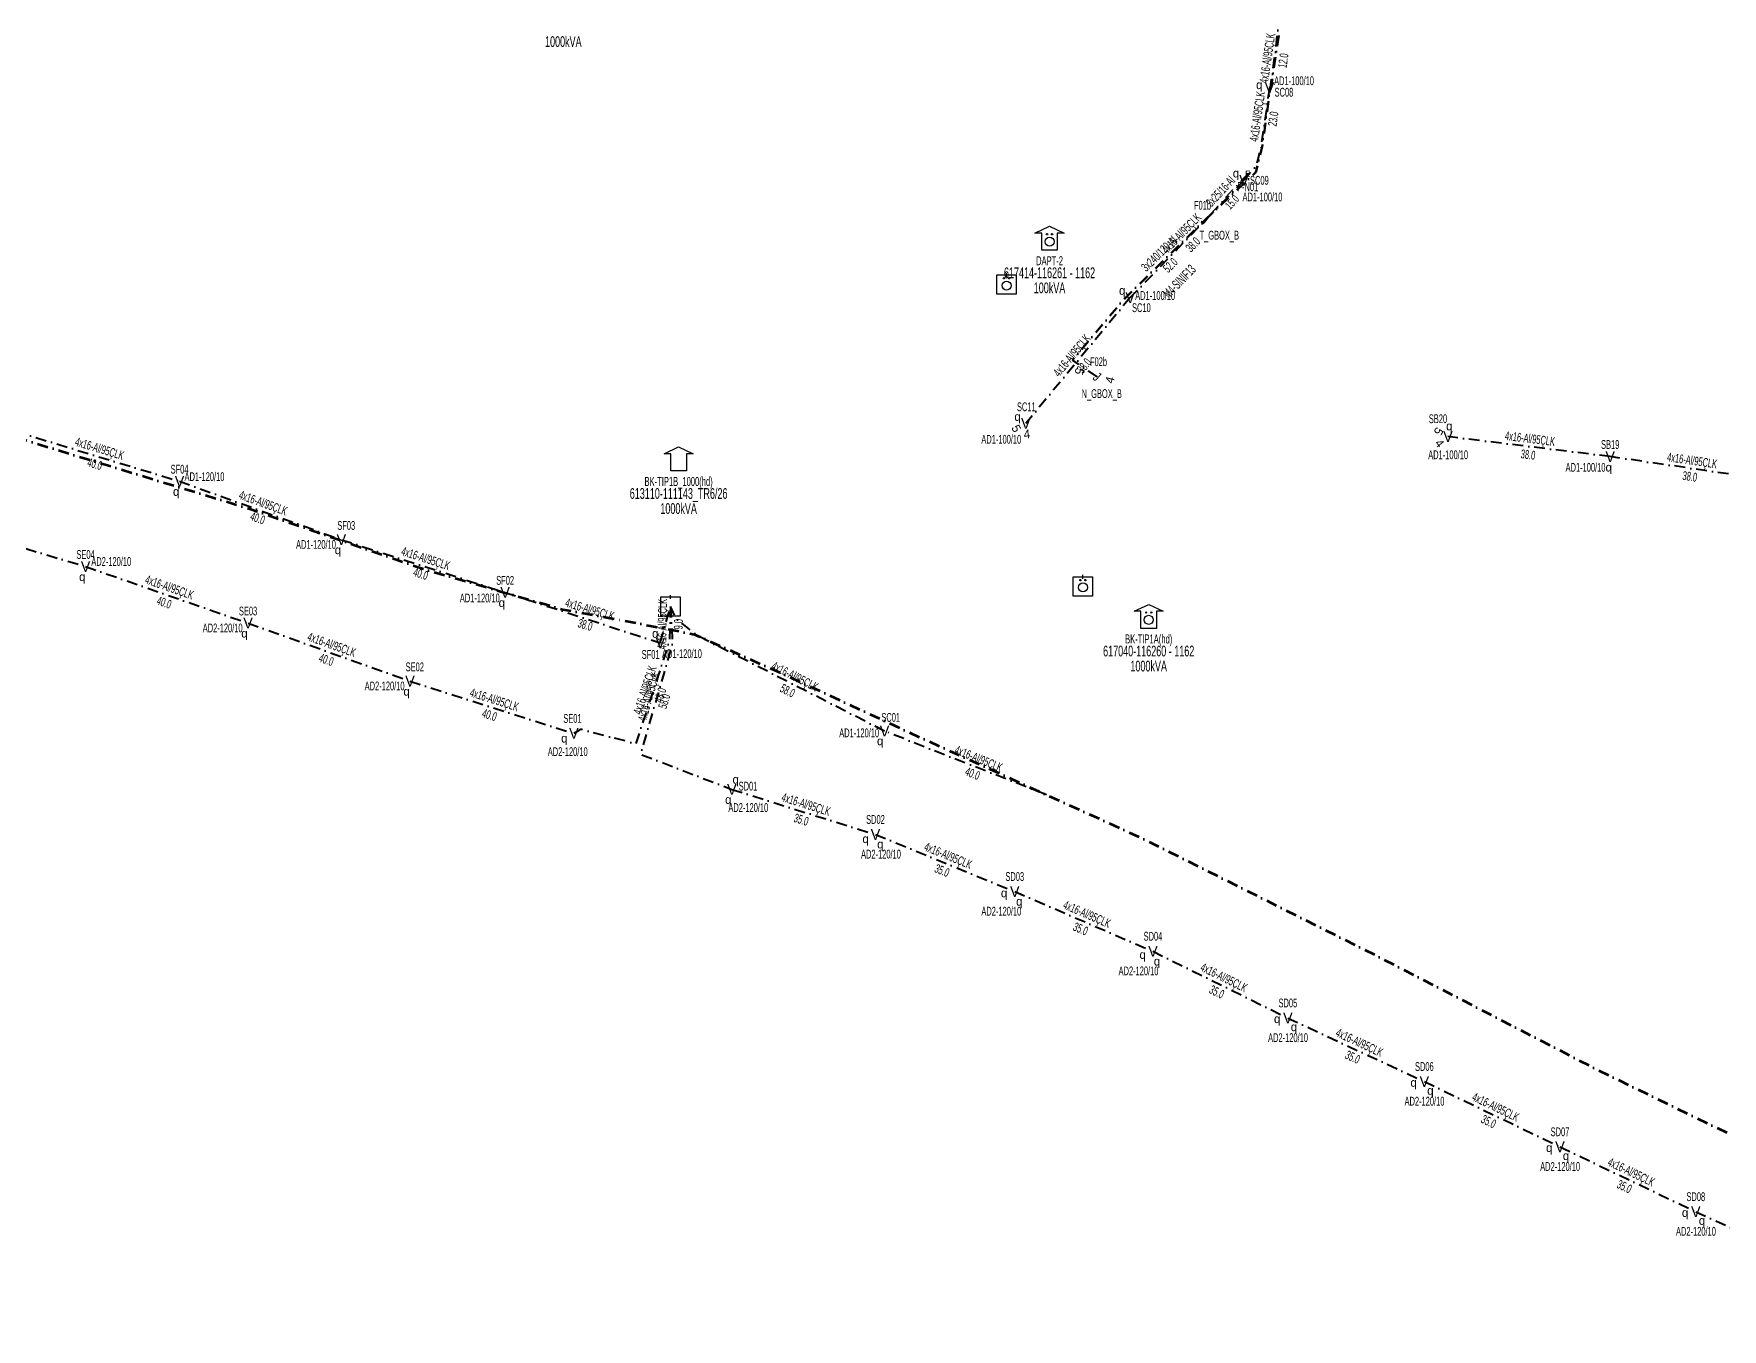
# Model space of a CAD drawing. Header units: millimetres. Extents: x 407682 to 413427, y 4045444 to 4048063.
# Drawn here: x 411888.5 to 412281.1, y 4046070.6 to 4046371.8 of the extents above; entities that cross this region are included whole.
import ezdxf
from ezdxf.enums import TextEntityAlignment as Align

# ---------------------------------------------------------------- set-up
doc = ezdxf.new("R2010")
doc.units = ezdxf.units.MM
doc.linetypes.add('DASHDOT', pattern=[5, 2.5, -1.25, 0, -1.25])
for name, color, linetype, lineweight in [('DIREK_AYD_YENI', 152, 'Continuous', 25), ('DIREK_BOX_YENI', 5, 'Continuous', 25), ('HAT_ABH_YERALTI_YENI', 6, 'DASHDOT', 80), ('HAT_ABONE_YERALTI_YENI', 30, 'DASHDOT', 30), ('HAT_AYD_YERALTI_YENI', 4, 'DASHDOT', 40), ('HAT_BOX_YERALTI_YENI', 5, 'DASHDOT', 50), ('KULLANICI', 1, 'Continuous', 25), ('NODE_ABONE_YENI', 5, 'Continuous', 25), ('TRAFO_MEVCUT', 5, 'Continuous', 30)]:
    doc.layers.add(name, color=color, linetype=linetype, lineweight=lineweight)
doc.styles.add('Direk', font='B_CAD')
doc.styles.get("Standard").update_dxf_attribs({"font": 'Arial'})

# ---------------------------------------------------------------- blocks, each defined once
blk = doc.blocks.new('MEV_BINA_KARE')
at = {"layer": 'TRAFO_MEVCUT', "linetype": 'Continuous'}
for p, q in [((-2.25, -2.25), (-2.25, 2.25)), ((-2.25, 2.25), (2.25, 2.25)), ((0, 1.8), (0, 2.7)), ((2.25, 2.25), (2.25, -2.25)), ((2.25, -2.25), (-2.25, -2.25))]:
    blk.add_line(p, q, dxfattribs=at)
blk = doc.blocks.new('MEV_BETKOSK')
at = {"layer": 'TRAFO_MEVCUT', "linetype": 'Continuous'}
for p, q in [((-3.4, 2), (0, 3.6)), ((-1.8, 2), (-3.4, 2)), ((-1.8, -2), (-1.8, 2)), ((0, 3.6), (3.4, 2)), ((3.4, 2), (1.8, 2)), ((1.8, 2), (1.8, -2)), ((1.8, -2), (-1.8, -2))]:
    blk.add_line(p, q, dxfattribs=at)
blk = doc.blocks.new('MEV_OZELBINA_KARE')
at = {"layer": 'TRAFO_MEVCUT', "linetype": 'Continuous'}
for p, q in [((-2.25, 2.25), (2.25, 2.25)), ((-2.25, -2.25), (-2.25, 2.25)), ((0, 1.8), (0, 2.7)), ((2.25, 2.25), (2.25, -2.25)), ((2.25, -2.25), (-2.25, -2.25))]:
    blk.add_line(p, q, dxfattribs=at)
for centre, radius in [((0, -0.215091), 1.049264), ((-0.592312, 1.488957), 0.15614), ((0.592312, 1.488957), 0.15614)]:
    blk.add_circle(centre, radius, dxfattribs=at)
blk = doc.blocks.new('MEV_DAPT_OZEL')
at = {"layer": 'TRAFO_MEVCUT', "linetype": 'Continuous'}
for p, q in [((-3.4, 2), (0, 3.6)), ((-1.8, 2), (-3.4, 2)), ((-1.8, -2), (-1.8, 2)), ((0, 3.6), (3.4, 2)), ((1.8, 2), (1.8, -2)), ((3.4, 2), (1.8, 2)), ((1.8, -2), (-1.8, -2))]:
    blk.add_line(p, q, dxfattribs=at)
for centre, radius in [((0, 0), 1.049264), ((-0.592312, 1.704048), 0.15614), ((0.592312, 1.704048), 0.15614)]:
    blk.add_circle(centre, radius, dxfattribs=at)
blk = doc.blocks.new('MEV_BETKOSK_OZEL')
at = {"layer": 'TRAFO_MEVCUT', "linetype": 'Continuous'}
for p, q in [((-3.4, 2), (0, 3.6)), ((-1.8, 2), (-3.4, 2)), ((-1.8, -2), (-1.8, 2)), ((0, 3.6), (3.4, 2)), ((3.4, 2), (1.8, 2)), ((1.8, 2), (1.8, -2)), ((1.8, -2), (-1.8, -2))]:
    blk.add_line(p, q, dxfattribs=at)
for centre, radius in [((0, 0), 1.049264), ((-0.592312, 1.704048), 0.15614), ((0.592312, 1.704048), 0.15614)]:
    blk.add_circle(centre, radius, dxfattribs=at)

msp = doc.modelspace()

# ---------------------------------------------------------------- linework, layer by layer
at = {"layer": 'HAT_ABH_YERALTI_YENI', "flags": 128}
msp.add_lwpolyline([(410753.326, 4046568.981), (410756.794587, 4046574.190388), (410759.194921, 4046576.805691), (410761.333084, 4046582.451402), (410748.022523, 4046586.876024), (410727.402429, 4046592.840818), (410708.288158, 4046598.440864), (410697.569476, 4046600.633322), (410694.443194, 4046601.120535), (410688.876202, 4046572.732131), (410677.640261, 4046533.769491), (410670.240834, 4046501.674309), (410659.451083, 4046462.982365), (410645.127088, 4046409.884143), (410634.467538, 4046373.851378), (410629.597188, 4046364.226639), (410626.118367, 4046357.384957), (410647.80302, 4046352.630568), (410691.520208, 4046347.644257), (410844.65227, 4046349.968956), (410983.381804, 4046355.188467), (411130.424131, 4046356.345271), (411266.966072, 4046362.60782), (411386.437353, 4046360.633746), (411454.158409, 4046357.850689), (411533.306257, 4046349.045048), (411615.134034, 4046337.026729), (411655.932088, 4046331.203197), (411722.722163, 4046318.258557), (411778.269236, 4046305.703132), (411831.858552, 4046292.687784), (411884.338171, 4046277.992461), (411938.466812, 4046261.440496), (411979.291282, 4046247.318706), (412011.516935, 4046237.970572), (412024.718616, 4046235.562158), (412042.112723, 4046232.172537), (412064.377283, 4046222.205809), (412094.6675, 4046208.179316), (412146.23504, 4046184.769876), (412200.273243, 4046157.691406), (412252.084376, 4046130.942058), (412288.008893, 4046113.481209), (412306.83909, 4046105.831569), (412328.577395, 4046092.641186), (412390.31836, 4046064.429829), (412426.415965, 4046047.000471), (412474.741859, 4046023.687686), (412509.981327, 4046006.912246), (412531.976273, 4045995.783583), (412546.227248, 4045989.660942), (412586.947549, 4045969.092121), (412622.658527, 4045952.472251), (412669.189191, 4045929.47066), (412726.79917, 4045900.883063), (412772.37988, 4045878.356781), (412814.791432, 4045856.832375), (412845.845378, 4045840.782204), (412896.507043, 4045811.782988), (412925.694972, 4045794.172113), (412988.980926, 4045753.962758), (413032.394035, 4045727.695092), (413073.262878, 4045701.158082), (413124.240103, 4045670.274646), (413159.264991, 4045644.167337), (413171.23213, 4045635.636307), (413178.956838, 4045630.006491), (413206.511169, 4045679.545175), (413199.345, 4045682.156)], dxfattribs=at)
at = {"layer": 'HAT_ABONE_YERALTI_YENI', "flags": 128}
msp.add_lwpolyline([(412170.776089, 4046339.308219), (412160.781265, 4046328.471231)], dxfattribs=at)
at = {"layer": 'HAT_AYD_YERALTI_YENI', "flags": 128}
for points in [[(412177.97755, 4046371.399453), (412176.320852, 4046360.27974), (412175.824, 4046359.227)], [(412175.824, 4046359.227), (412173.801834, 4046345.353092), (412172.785888, 4046341.21674), (412169.883185, 4046337.733497)], [(412169.883185, 4046337.733497), (412143.423336, 4046310.4594)], [(412143.423336, 4046310.4594), (412119.159073, 4046281.214818)], [(411884.115182, 4046279.413191), (411922.379038, 4046267.756549)], [(412255.035432, 4046273.50959), (412217.318443, 4046278.138701)], [(412292.633511, 4046267.99738), (412255.035432, 4046273.50959)], [(411922.379038, 4046267.756549), (411960.007548, 4046254.18838)], [(411862.217383, 4046259.439774), (411900.529221, 4046247.941815)], [(411960.007548, 4046254.18838), (411998.080353, 4046241.922103)], [(411900.529221, 4046247.941815), (411938.306205, 4046234.79269)], [(411998.080353, 4046241.922103), (412034.164026, 4046230.189451)], [(412036.563, 4046238.626), (412036.264108, 4046230.528174), (412028.469436, 4046206.757553), (412015.611512, 4046210.104136), (412014.995036, 4046209.663796), (412014.072508, 4046209.152034)], [(412036.563, 4046238.626), (412036.989225, 4046229.972779), (412029.57025, 4046204.331761), (412050.804, 4046196.125)], [(412034.164026, 4046230.189451), (412036.563, 4046238.626)], [(412086.308636, 4046209.681639), (412042.931415, 4046231.821141), (412037.823473, 4046235.872268), (412036.563, 4046238.626)], [(411938.306205, 4046234.79269), (411975.961327, 4046221.298552)], [(411975.961327, 4046221.298552), (412014.072508, 4046209.152034)], [(412123.995762, 4046194.879456), (412086.308636, 4046209.681639)], [(412050.804, 4046196.125), (412084.200504, 4046185.652488)], [(412084.200504, 4046185.652488), (412116.586349, 4046172.380071)], [(412116.586349, 4046172.380071), (412148.714243, 4046158.494884)], [(412148.714243, 4046158.494884), (412180.087941, 4046142.980661)], [(412180.087941, 4046142.980661), (412211.819806, 4046128.212834)], [(412211.819806, 4046128.212834), (412243.356798, 4046113.033304)], [(412243.356798, 4046113.033304), (412274.941706, 4046097.953728)], [(412274.941706, 4046097.953728), (412306.799657, 4046083.459905)]]:
    msp.add_lwpolyline(points, dxfattribs=at)
at = {"layer": 'HAT_BOX_YERALTI_YENI', "flags": 128}
for points in [[(412160.781265, 4046328.471231), (412172.663744, 4046339.663814), (412174.116668, 4046345.494973), (412177.313335, 4046368.422404), (412178.250872, 4046377.574152), (412153.440019, 4046387.668301), (412114.691456, 4046403.123101), (412116.672551, 4046408.500358), (412107.238767, 4046411.89652), (412098.654023, 4046412.462547), (412093.091, 4046414.303)], [(412135.720189, 4046292.079884), (412129.974861, 4046295.915058), (412142.093646, 4046310.21087), (412160.781265, 4046328.471231)]]:
    msp.add_lwpolyline(points, dxfattribs=at)

# ---------------------------------------------------------------- block references
at = {"layer": 'TRAFO_MEVCUT'}
for name, p in [('MEV_DAPT_OZEL', (412124.673, 4046323.484)), ('MEV_DAPT_OZEL', (412124.673, 4046323.484)), ('MEV_OZELBINA_KARE', (412114.673, 4046313.484)), ('MEV_OZELBINA_KARE', (412114.673, 4046313.484)), ('MEV_BETKOSK', (412038.425888, 4046272.174837)), ('MEV_BETKOSK', (412038.425888, 4046272.174837)), ('MEV_OZELBINA_KARE', (412132.43443, 4046243.311338)), ('MEV_OZELBINA_KARE', (412132.43443, 4046243.311338)), ('MEV_BINA_KARE', (412036.563, 4046238.626)), ('MEV_BINA_KARE', (412036.563, 4046238.626)), ('MEV_BETKOSK_OZEL', (412147.728713, 4046235.552034)), ('MEV_BETKOSK_OZEL', (412147.728713, 4046235.552034))]:
    msp.add_blockref(name, p, dxfattribs=at)

# ---------------------------------------------------------------- texts
at = {"layer": 'DIREK_AYD_YENI', "color": 4, "style": 'Direk'}
for p in [(412173.430437, 4046359.948704), (412168.02441, 4046339.405308), (412141.562766, 4046312.129215), (412117.235088, 4046282.811151), (412217.622989, 4046280.620082), (412254.701813, 4046271.03195), (411921.590513, 4046265.38416), (411959.200103, 4046251.822364), (411899.758818, 4046245.563479), (411997.310511, 4046239.543586), (411937.473594, 4046232.435412), (412032.988139, 4046232.395644), (411975.15993, 4046218.93048), (412011.842223, 4046208.023825), (412085.282184, 4046207.402079), (412051.705267, 4046198.456892), (412049.968363, 4046193.768793), (412081.907023, 4046184.658844), (412085.329742, 4046183.423373), (412114.10793, 4046172.053613), (412117.638175, 4046170.113423), (412146.335807, 4046157.726108), (412149.665849, 4046156.184394), (412177.59377, 4046142.811347), (412181.515338, 4046140.92953), (412209.329013, 4046127.999793), (412213.233002, 4046126.151899), (412240.863926, 4046112.845973), (412244.770963, 4046110.973034), (412272.449952, 4046097.752149), (412276.388501, 4046095.916225)]:
    msp.add_text('q', height=2, dxfattribs=at).set_placement(p, align=Align.MIDDLE_CENTER)
at = {"layer": 'DIREK_AYD_YENI', "style": 'Direk'}
for p in [(412175.824, 4046359.227), (412169.883185, 4046337.733497), (412143.423336, 4046310.4594), (412119.159073, 4046281.214818), (412217.318443, 4046278.138701), (412255.035432, 4046273.50959), (411922.379038, 4046267.756549), (411960.007548, 4046254.18838), (411900.529221, 4046247.941815), (411998.080353, 4046241.922103), (411938.306205, 4046234.79269), (412034.164026, 4046230.189451), (411975.961327, 4046221.298552), (412014.072508, 4046209.152034), (412086.308636, 4046209.681639), (412050.804, 4046196.125), (412084.200504, 4046185.652488), (412116.586349, 4046172.380071), (412148.714243, 4046158.494884), (412180.087941, 4046142.980661), (412211.819806, 4046128.212834), (412243.356798, 4046113.033304), (412274.941706, 4046097.953728)]:
    msp.add_text('V', height=2.5, dxfattribs=at).set_placement(p, align=Align.MIDDLE_CENTER)
at = {"layer": 'DIREK_AYD_YENI', "width": 0.53}
for s, p in [('AD1-100/10', (412181.52322, 4046360.880312)), ('SC08', (412179.174988, 4046358.216614)), ('SC09', (412173.463464, 4046337.733657)), ('AD1-100/10', (412174.182319, 4046333.866789)), ('SC10', (412146.028133, 4046308.121659)), ('AD1-100/10', (412149.226132, 4046310.954456)), ('SC11', (412119.264382, 4046285.075014)), ('SB20', (412214.995191, 4046282.302364)), ('AD1-100/10', (412113.451876, 4046277.522217)), ('SB19', (412255.034754, 4046276.319785)), ('AD1-100/10', (412217.356005, 4046273.928825)), ('SF04', (411922.381667, 4046270.566745)), ('AD1-120/10', (411928.181638, 4046268.842939)), ('AD1-100/10', (412249.300962, 4046271.004278)), ('SF03', (411961.137972, 4046257.500802)), ('AD1-120/10', (411954.10537, 4046253.084927)), ('SE04', (411900.525575, 4046250.752011)), ('AD2-120/10', (411906.502893, 4046249.127941)), ('SF02', (411998.086288, 4046244.732299)), ('AD1-120/10', (411992.191162, 4046240.634809)), ('SE03', (411938.308833, 4046237.602886)), ('AD2-120/10', (411932.404762, 4046233.664037)), ('SF01', (412031.915329, 4046227.507406)), ('AD1-120/10', (412039.199801, 4046227.681731)), ('SE02', (411977.083283, 4046224.613852)), ('AD2-120/10', (411970.05952, 4046220.180968)), ('SE01', (412013.726681, 4046212.634907)), ('AD1-120/10', (412080.405965, 4046209.277543)), ('SC01', (412087.74567, 4046212.873024)), ('AD2-120/10', (412012.64365, 4046204.906876)), ('SD01', (412054.559279, 4046196.898949)), ('AD2-120/10', (412054.628228, 4046191.915124)), ('SD02', (412084.200504, 4046189.152488)), ('AD2-120/10', (412085.475074, 4046181.092612)), ('SD03', (412116.586349, 4046175.880071)), ('AD2-120/10', (412113.459734, 4046167.820196)), ('SD04', (412148.714243, 4046161.994884)), ('AD2-120/10', (412145.359436, 4046153.935009)), ('SD05', (412180.087941, 4046146.480661)), ('AD2-120/10', (412180.125503, 4046138.420785)), ('SD06', (412211.819806, 4046131.712834)), ('AD2-120/10', (412211.857368, 4046123.652958)), ('SD07', (412243.356798, 4046116.533304)), ('AD2-120/10', (412243.39436, 4046108.473428)), ('SD08', (412274.941706, 4046101.453728)), ('AD2-120/10', (412274.979268, 4046093.393852))]:
    msp.add_text(s, height=2.05, dxfattribs=at).set_placement(p, align=Align.MIDDLE_CENTER)
at = {"layer": 'DIREK_AYD_YENI', "color": 32, "style": 'Direk'}
for s, rotation, p in [('5', 297.817469, (412116.947976, 4046280.048177)), ('4', 365.317469, (412119.390759, 4046278.725577)), ('5', 240.502924, (412215.142491, 4046279.369649)), ('4', 308.002924, (412215.348494, 4046276.599447))]:
    msp.add_text(s, height=2, rotation=rotation, dxfattribs=at).set_placement(p, align=Align.MIDDLE_CENTER)
at = {"layer": 'DIREK_BOX_YENI', "width": 0.53}
for s, p in [('F01b', (412160.232467, 4046331.927938)), ('T_GBOX_B', (412164.144652, 4046324.965453)), ('F02b', (412136.057226, 4046295.563619)), ('N_GBOX_B', (412136.807479, 4046288.147968))]:
    msp.add_text(s, height=2.05, dxfattribs=at).set_placement(p, align=Align.MIDDLE_CENTER)
at = {"layer": 'DIREK_BOX_YENI', "style": 'Direk', "width": 0.8}
for rotation, p in [(321.275859, (412160.781265, 4046328.471231)), (319.590543, (412135.720189, 4046292.079884))]:
    msp.add_text('J', height=2.25, rotation=rotation, dxfattribs=at).set_placement(p, align=Align.MIDDLE_CENTER)
at = {"layer": 'DIREK_BOX_YENI', "color": 32, "style": 'Direk'}
for s, rotation, p in [('5', 251.344544, (412131.615888, 4046293.303711)), ('4', 435.55393, (412138.702719, 4046291.327879))]:
    msp.add_text(s, height=2, rotation=rotation, dxfattribs=at).set_placement(p, align=Align.MIDDLE_CENTER)
at = {"layer": 'HAT_ABONE_YERALTI_YENI', "lineweight": 30, "width": 0.53}
msp.add_text('3x25/16-Al', height=2.05, rotation=407.315025, dxfattribs=at).set_placement((412165.153849, 4046334.465997), align=Align.CENTER)
msp.add_text('15.0', height=1.9, rotation=407.315025, dxfattribs=at).set_placement((412166.403506, 4046333.313454), align=Align.TOP_CENTER)
at = {"layer": 'HAT_AYD_YERALTI_YENI', "lineweight": 30, "width": 0.53}
for rotation, p in [(441.525979, (412176.30848, 4046365.964853)), (441.707353, (412173.971804, 4046352.412641)), (405.868155, (412156.043182, 4046324.688313)), (410.317468, (412130.637049, 4046296.379862)), (343.057249, (411903.494814, 4046274.397977)), (353.002922, (412236.280483, 4046276.667815)), (351.659353, (412273.957771, 4046271.594494)), (340.171601, (411941.481617, 4046261.77207)), (342.142124, (411979.304609, 4046248.864289)), (340.808404, (411919.697132, 4046242.170013)), (343.398591, (412017.489519, 4046237.022433)), (88.943135, (412035.638132, 4046234.575491)), (340.284286, (411957.420516, 4046228.845792)), (431.845061, (412031.559087, 4046218.907713)), (433.862723, (412032.463229, 4046217.388518)), (332.960477, (412065.00644, 4046221.508479)), (342.322259, (411995.275031, 4046216.035156)), (337.945729, (412107.802106, 4046202.357073)), (342.589562, (412067.756585, 4046191.699802)), (337.715125, (412100.715757, 4046179.802793)), (336.626734, (412132.987508, 4046166.217727)), (333.687707, (412164.777866, 4046151.499705)), (335.043003, (412196.312521, 4046136.367379)), (334.297344, (412227.956948, 4046121.388967)), (334.4788, (412259.51547, 4046106.260578))]:
    msp.add_text('4x16-Al/95ÇLK', height=2.05, rotation=rotation, dxfattribs=at).set_placement(p, align=Align.CENTER)
for s, rotation, p in [('12.0', 441.525979, (412177.989921, 4046365.71434)), ('23.0', 441.707353, (412175.65403, 4046352.167451)), ('38.0', 405.868155, (412157.263339, 4046323.504583)), ('38.0', 410.317468, (412131.94536, 4046295.294356)), ('40.0', 343.057249, (411902.999406, 4046272.771763)), ('38.0', 353.002922, (412236.073392, 4046274.980476)), ('38.0', 351.659353, (412273.711173, 4046269.912475)), ('40.0', 340.171601, (411940.90497, 4046260.172859)), ('40.0', 342.142124, (411978.783292, 4046247.246194)), ('40.0', 340.808404, (411919.138294, 4046240.564491)), ('38.0', 343.398591, (412017.003809, 4046235.393296)), ('9.0', 88.943135, (412037.337843, 4046234.544135)), ('40.0', 340.284286, (411956.847015, 4046227.245449)), ('48.0', 431.845061, (412033.174457, 4046218.378014)), ('58.0', 433.862723, (412034.096246, 4046216.916021)), ('58.0', 332.960477, (412064.233612, 4046219.994301)), ('40.0', 342.322259, (411994.758804, 4046214.41543)), ('40.0', 337.945729, (412107.163782, 4046200.781464)), ('35.0', 342.589562, (412067.24792, 4046190.077686)), ('35.0', 337.715125, (412100.071097, 4046178.229766)), ('35.0', 336.626734, (412132.313085, 4046164.657229)), ('35.0', 333.687707, (412164.024318, 4046149.97584)), ('35.0', 335.043003, (412195.595226, 4046134.826117)), ('35.0', 334.297344, (412227.219656, 4046119.857171)), ('35.0', 334.4788, (412258.783034, 4046104.726454))]:
    msp.add_text(s, height=2.05, rotation=rotation, dxfattribs=at).set_placement(p, align=Align.TOP_CENTER)
at = {"layer": 'HAT_BOX_YERALTI_YENI', "lineweight": 30, "width": 0.53}
msp.add_text('3x240/120-Al', height=2.05, rotation=44.337475, dxfattribs=at).set_placement((412150.843405, 4046319.949001), align=Align.CENTER)
msp.add_text('52.0', height=2.05, rotation=44.337475, dxfattribs=at).set_placement((412152.031506, 4046318.7331), align=Align.TOP_CENTER)
at = {"layer": 'KULLANICI', "width": 0.53}
msp.add_text('M4-SINIF13', height=2.2231, rotation=45.8699, dxfattribs=at).set_placement((412154.8746, 4046314.2688), align=Align.MIDDLE_CENTER)
msp.add_text('M4-SINIF13', height=2.2231, rotation=45.8699, dxfattribs=at).set_placement((412154.8746, 4046314.2688), align=Align.MIDDLE_CENTER)
at = {"layer": 'NODE_ABONE_YENI', "style": 'Direk'}
msp.add_text('E', height=1.4, dxfattribs=at).set_placement((412170.776089, 4046339.308219), align=Align.MIDDLE_CENTER)
at = {"layer": 'NODE_ABONE_YENI', "width": 0.6}
msp.add_text('F-N01', height=2.1, dxfattribs=at).set_placement((412170.776089, 4046337.308219), align=Align.TOP_CENTER)
at = {"layer": 'TRAFO_MEVCUT', "width": 0.6}
for s, height, p in [('1000kVA', 2.5, (412011.6168, 4046368.735612)), ('1000kVA', 2.5, (412011.6168, 4046368.735612)), ('DAPT-2', 2.1, (412124.673, 4046317.984)), ('DAPT-2', 2.1, (412124.673, 4046317.984)), ('617414-116261 - 1162', 2.5, (412124.673, 4046314.984)), ('617414-116261 - 1162', 2.5, (412124.673, 4046314.984)), ('100kVA', 2.5, (412124.673, 4046311.484)), ('100kVA', 2.5, (412124.673, 4046311.484)), ('613110-111143_TR6/26', 2.5, (412038.425888, 4046263.674837)), ('613110-111143_TR6/26', 2.5, (412038.425888, 4046263.674837)), ('BK-TIP1B_1000(hd)', 2.1, (412038.425888, 4046266.674837)), ('BK-TIP1B_1000(hd)', 2.1, (412038.425888, 4046266.674837)), ('1000kVA', 2.5, (412038.425888, 4046260.174837)), ('1000kVA', 2.5, (412038.425888, 4046260.174837)), ('BK-TIP1A(hd)', 2.1, (412147.728713, 4046230.052034)), ('BK-TIP1A(hd)', 2.1, (412147.728713, 4046230.052034)), ('617040-116260 - 1162', 2.5, (412147.728713, 4046227.052034)), ('617040-116260 - 1162', 2.5, (412147.728713, 4046227.052034)), ('1000kVA', 2.5, (412147.728713, 4046223.552034)), ('1000kVA', 2.5, (412147.728713, 4046223.552034))]:
    msp.add_text(s, height=height, dxfattribs=at).set_placement(p, align=Align.CENTER)

doc.saveas('drawing.dxf')
